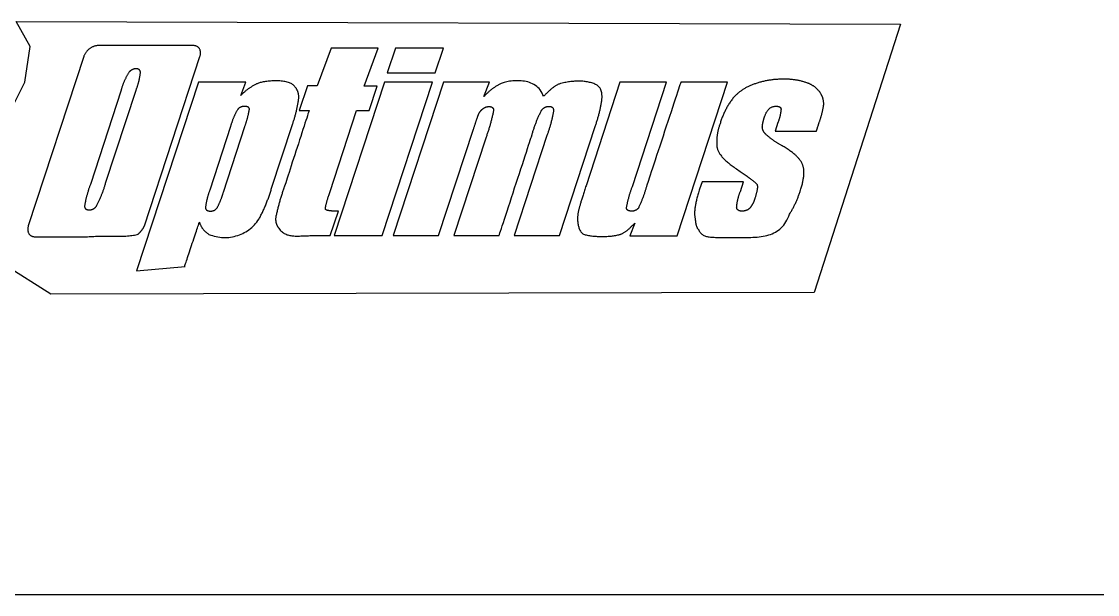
# Model space of a CAD drawing. Extents: x 1 to 453, y -1 to 123.
# Drawn here: x 216.9 to 286.7, y -0.5 to 36.6 of the extents above; entities that cross this region are included whole.
import ezdxf

# ---------------------------------------------------------------- set-up
doc = ezdxf.new("R2010")
doc.units = 0
doc.layers.get('0').update_dxf_attribs({"linetype": 'CONTINUOUS'})

msp = doc.modelspace()

# ---------------------------------------------------------------- linework, layer by layer
at = {"color": 1}
for points in [[(216.595, 36.629), (273.925, 36.468), (268.329, 19.058), (218.852, 18.963), (215.846, 20.865), (213.695, 22.212), (215.222, 24.091), (214.767, 27.943), (217.172, 32.706), (217.508, 35.005), (216.595, 36.635)], [(244.289, 34.904), (241.183, 34.904), (240.654, 33.317), (243.77, 33.317), (244.3, 34.904)], [(243.572, 32.706), (240.466, 32.706), (237.211, 22.752), (240.331, 22.752), (243.585, 32.706)], [(221.233, 22.678)]]:
    msp.add_lwpolyline(points, close=True, dxfattribs=at)
for points in [[(221.897, 35.076), (221.857, 35.072), (221.817, 35.066), (221.777, 35.059), (221.738, 35.051), (221.7, 35.04), (221.662, 35.029), (221.625, 35.016), (221.588, 35.002), (221.552, 34.986), (221.516, 34.97), (221.481, 34.952), (221.447, 34.932), (221.414, 34.912), (221.382, 34.89), (221.35, 34.867), (221.319, 34.843), (221.289, 34.818), (221.26, 34.791), (221.232, 34.764), (221.205, 34.736), (221.18, 34.706), (221.155, 34.676), (221.131, 34.645), (221.108, 34.612), (221.087, 34.579), (221.067, 34.545), (221.048, 34.51), (221.03, 34.474), (221.013, 34.437), (220.998, 34.4), (220.985, 34.362)], [(228.075, 35.076), (221.897, 35.076)], [(228.517, 34.362), (228.529, 34.4), (228.538, 34.437), (228.546, 34.474), (228.551, 34.51), (228.555, 34.546), (228.557, 34.581), (228.557, 34.615), (228.555, 34.648), (228.551, 34.68), (228.545, 34.712), (228.538, 34.743), (228.529, 34.772), (228.519, 34.801), (228.506, 34.828), (228.492, 34.854), (228.477, 34.879), (228.46, 34.903), (228.441, 34.925), (228.421, 34.947), (228.4, 34.966), (228.377, 34.985), (228.352, 35.001), (228.327, 35.017), (228.3, 35.03), (228.271, 35.042), (228.242, 35.052), (228.211, 35.061), (228.179, 35.067), (228.145, 35.072), (228.111, 35.075), (228.075, 35.076)], [(240.056, 34.904), (237.029, 34.904), (236.121, 32.457), (235.476, 32.457), (234.947, 30.869), (235.592, 30.869)], [(236.928, 25.543), (238.667, 30.861), (239.489, 30.861), (240.005, 32.449), (239.159, 32.449), (240.069, 34.899), (240.056, 34.904)], [(220.985, 34.362), (217.391, 23.392)], [(224.927, 23.395), (228.517, 34.362)], [(224.366, 33.571), (224.35, 33.57), (224.334, 33.569), (224.318, 33.568), (224.302, 33.566), (224.286, 33.564), (224.27, 33.561), (224.255, 33.558), (224.239, 33.554), (224.224, 33.551), (224.208, 33.546), (224.193, 33.541), (224.178, 33.536), (224.164, 33.531), (224.149, 33.525), (224.134, 33.518), (224.12, 33.512), (224.106, 33.505), (224.092, 33.497), (224.078, 33.489), (224.065, 33.481), (224.051, 33.472), (224.038, 33.464), (224.025, 33.454), (224.013, 33.445), (224, 33.434), (223.988, 33.424), (223.977, 33.413), (223.965, 33.402), (223.954, 33.391), (223.943, 33.379), (223.932, 33.367)], [(224.657, 33.322), (224.657, 33.338), (224.656, 33.353), (224.654, 33.367), (224.652, 33.382), (224.649, 33.395), (224.646, 33.408), (224.642, 33.421), (224.637, 33.433), (224.632, 33.445), (224.626, 33.456), (224.619, 33.466), (224.612, 33.477), (224.605, 33.486), (224.596, 33.495), (224.588, 33.504), (224.578, 33.512), (224.568, 33.519), (224.557, 33.526), (224.546, 33.533), (224.534, 33.539), (224.522, 33.545), (224.509, 33.549), (224.495, 33.554), (224.481, 33.558), (224.466, 33.561), (224.451, 33.564), (224.435, 33.567), (224.419, 33.568), (224.402, 33.57), (224.384, 33.571), (224.366, 33.571)], [(223.932, 33.367), (223.909, 33.331), (223.887, 33.296), (223.865, 33.26), (223.843, 33.223), (223.821, 33.187), (223.8, 33.15), (223.78, 33.114), (223.76, 33.077), (223.74, 33.039), (223.72, 33.002), (223.701, 32.964), (223.683, 32.926), (223.664, 32.888), (223.646, 32.85), (223.629, 32.812), (223.612, 32.773), (223.595, 32.735), (223.579, 32.696), (223.563, 32.657), (223.547, 32.618), (223.532, 32.578), (223.517, 32.539), (223.503, 32.499), (223.489, 32.459), (223.475, 32.419), (223.462, 32.379), (223.45, 32.339), (223.437, 32.298), (223.425, 32.258), (223.414, 32.217), (223.403, 32.176)], [(224.371, 32.176), (224.385, 32.212), (224.399, 32.248), (224.412, 32.284), (224.425, 32.32), (224.438, 32.356), (224.45, 32.392), (224.462, 32.428), (224.474, 32.464), (224.485, 32.501), (224.496, 32.537), (224.507, 32.574), (224.518, 32.611), (224.528, 32.647), (224.538, 32.684), (224.547, 32.721), (224.556, 32.758), (224.565, 32.795), (224.574, 32.833), (224.582, 32.87), (224.59, 32.907), (224.598, 32.945), (224.605, 32.982), (224.612, 33.02), (224.619, 33.057), (224.625, 33.095), (224.631, 33.133), (224.637, 33.17), (224.643, 33.208), (224.648, 33.246), (224.652, 33.284), (224.657, 33.322)], [(234.563, 32.523), (234.523, 32.557), (234.477, 32.589), (234.426, 32.618), (234.37, 32.644), (234.309, 32.668), (234.244, 32.69), (234.175, 32.709), (234.103, 32.726), (234.027, 32.74), (233.949, 32.753), (233.868, 32.763), (233.785, 32.772), (233.701, 32.778), (233.615, 32.783), (233.529, 32.786), (233.441, 32.787), (233.354, 32.786), (233.267, 32.784), (233.18, 32.78), (233.094, 32.775), (233.01, 32.769), (232.927, 32.761), (232.846, 32.751), (232.767, 32.741), (232.691, 32.729), (232.618, 32.717), (232.549, 32.703), (232.484, 32.688), (232.422, 32.673), (232.366, 32.656), (232.314, 32.639)], [(250.777, 31.769), (250.736, 31.888), (250.688, 31.999), (250.632, 32.101), (250.568, 32.195), (250.498, 32.281), (250.422, 32.359), (250.34, 32.429), (250.253, 32.493), (250.161, 32.549), (250.066, 32.599), (249.966, 32.643), (249.864, 32.681), (249.759, 32.713), (249.652, 32.739), (249.544, 32.76), (249.435, 32.776), (249.325, 32.788), (249.215, 32.795), (249.106, 32.798), (248.998, 32.797), (248.892, 32.793), (248.788, 32.785), (248.687, 32.775), (248.588, 32.761), (248.494, 32.746), (248.404, 32.728), (248.319, 32.708), (248.239, 32.687), (248.164, 32.664), (248.096, 32.64), (248.036, 32.616)], [(266.308, 32.893), (266.247, 32.894), (266.186, 32.893), (266.125, 32.892), (266.064, 32.89), (266.003, 32.887), (265.942, 32.884), (265.881, 32.88), (265.821, 32.875), (265.76, 32.87), (265.7, 32.864), (265.639, 32.857), (265.579, 32.85), (265.518, 32.842), (265.458, 32.833), (265.398, 32.824), (265.338, 32.814), (265.278, 32.803), (265.219, 32.792), (265.159, 32.78), (265.1, 32.767), (265.04, 32.754), (264.981, 32.74), (264.922, 32.725), (264.863, 32.71), (264.804, 32.694), (264.746, 32.677), (264.687, 32.66), (264.629, 32.642), (264.571, 32.623), (264.513, 32.604), (264.456, 32.584)], [(267.895, 32.645), (267.846, 32.662), (267.796, 32.679), (267.747, 32.695), (267.697, 32.71), (267.647, 32.725), (267.596, 32.739), (267.546, 32.753), (267.496, 32.766), (267.445, 32.778), (267.394, 32.79), (267.343, 32.801), (267.292, 32.811), (267.241, 32.821), (267.19, 32.83), (267.139, 32.839), (267.087, 32.847), (267.036, 32.855), (266.984, 32.861), (266.932, 32.868), (266.881, 32.873), (266.829, 32.878), (266.777, 32.883), (266.725, 32.886), (266.673, 32.889), (266.621, 32.892), (266.569, 32.894), (266.517, 32.895), (266.464, 32.895), (266.412, 32.895), (266.36, 32.895), (266.308, 32.893)], [(223.403, 32.176), (221.41, 26.057)], [(222.4, 26.149), (224.371, 32.176)], [(224.371, 32.176), (224.371, 32.176), (224.371, 32.176), (224.371, 32.176), (224.371, 32.176), (224.371, 32.176), (224.371, 32.176), (224.371, 32.176), (224.371, 32.176), (224.371, 32.176), (224.371, 32.176), (224.371, 32.176), (224.371, 32.176), (224.371, 32.176), (224.371, 32.176), (224.371, 32.176), (224.371, 32.176), (224.371, 32.176), (224.371, 32.176), (224.371, 32.176), (224.371, 32.176), (224.371, 32.176), (224.371, 32.176), (224.371, 32.176), (224.371, 32.176), (224.371, 32.176), (224.371, 32.176), (224.371, 32.176), (224.371, 32.176), (224.371, 32.176), (224.371, 32.176), (224.371, 32.176)], [(231.16, 31.846), (231.499, 32.706), (228.419, 32.706), (224.408, 20.469), (227.549, 20.749), (227.536, 20.749)], [(232.314, 32.639), (232.272, 32.621), (232.231, 32.602), (232.189, 32.583), (232.148, 32.563), (232.108, 32.543), (232.067, 32.522), (232.027, 32.501), (231.987, 32.479), (231.948, 32.457), (231.908, 32.434), (231.869, 32.411), (231.831, 32.387), (231.792, 32.363), (231.754, 32.338), (231.717, 32.312), (231.679, 32.287), (231.642, 32.261), (231.605, 32.234), (231.569, 32.207), (231.533, 32.179), (231.497, 32.151), (231.462, 32.123), (231.427, 32.094), (231.392, 32.064), (231.358, 32.034), (231.324, 32.004), (231.291, 31.973), (231.257, 31.942), (231.225, 31.91), (231.192, 31.878), (231.16, 31.846)], [(234.917, 31.647), (234.919, 31.679), (234.921, 31.711), (234.921, 31.743), (234.92, 31.775), (234.918, 31.807), (234.915, 31.838), (234.911, 31.87), (234.907, 31.901), (234.901, 31.932), (234.895, 31.962), (234.887, 31.993), (234.879, 32.023), (234.87, 32.053), (234.86, 32.083), (234.849, 32.112), (234.837, 32.141), (234.825, 32.17), (234.811, 32.198), (234.797, 32.226), (234.782, 32.254), (234.766, 32.281), (234.749, 32.307), (234.732, 32.333), (234.713, 32.359), (234.694, 32.384), (234.674, 32.409), (234.653, 32.433), (234.632, 32.456), (234.61, 32.479), (234.587, 32.501), (234.563, 32.523)], [(247.276, 32.706), (244.297, 32.706), (241.043, 22.752), (243.987, 22.752), (246.244, 29.655)], [(246.922, 31.769), (247.276, 32.706)], [(248.036, 32.616), (247.995, 32.595), (247.954, 32.575), (247.914, 32.554), (247.874, 32.532), (247.834, 32.51), (247.795, 32.487), (247.756, 32.464), (247.717, 32.44), (247.678, 32.416), (247.64, 32.392), (247.602, 32.366), (247.565, 32.341), (247.528, 32.315), (247.491, 32.288), (247.455, 32.261), (247.418, 32.234), (247.383, 32.206), (247.347, 32.178), (247.312, 32.149), (247.278, 32.12), (247.243, 32.09), (247.209, 32.06), (247.176, 32.029), (247.143, 31.998), (247.11, 31.967), (247.077, 31.935), (247.045, 31.902), (247.014, 31.87), (246.983, 31.837), (246.952, 31.803), (246.922, 31.769)], [(251.914, 32.616), (251.875, 32.605), (251.836, 32.593), (251.797, 32.579), (251.758, 32.564), (251.72, 32.547), (251.682, 32.529), (251.644, 32.509), (251.607, 32.488), (251.57, 32.466), (251.533, 32.443), (251.496, 32.418), (251.459, 32.393), (251.423, 32.366), (251.387, 32.339), (251.351, 32.31), (251.315, 32.281), (251.279, 32.25), (251.243, 32.219), (251.207, 32.188), (251.171, 32.155), (251.135, 32.122), (251.1, 32.088), (251.064, 32.054), (251.028, 32.02), (250.993, 31.985), (250.957, 31.949), (250.921, 31.914), (250.885, 31.878), (250.849, 31.842), (250.813, 31.805), (250.777, 31.769)], [(254.221, 32.526), (254.161, 32.555), (254.099, 32.582), (254.036, 32.607), (253.971, 32.631), (253.905, 32.652), (253.838, 32.672), (253.77, 32.689), (253.7, 32.705), (253.63, 32.719), (253.558, 32.731), (253.485, 32.742), (253.412, 32.75), (253.338, 32.757), (253.262, 32.762), (253.186, 32.766), (253.11, 32.768), (253.033, 32.768), (252.955, 32.767), (252.876, 32.764), (252.798, 32.76), (252.718, 32.754), (252.639, 32.746), (252.559, 32.737), (252.478, 32.727), (252.398, 32.715), (252.317, 32.702), (252.237, 32.687), (252.156, 32.671), (252.075, 32.654), (251.995, 32.635), (251.914, 32.616)], [(256.542, 25.938), (258.759, 32.706), (255.735, 32.706), (253.539, 25.99)], [(254.571, 31.605), (254.573, 31.64), (254.574, 31.676), (254.575, 31.711), (254.576, 31.747), (254.575, 31.783), (254.575, 31.818), (254.573, 31.854), (254.571, 31.889), (254.567, 31.924), (254.563, 31.959), (254.559, 31.993), (254.553, 32.027), (254.546, 32.06), (254.538, 32.093), (254.53, 32.126), (254.52, 32.158), (254.509, 32.189), (254.497, 32.219), (254.484, 32.249), (254.47, 32.278), (254.454, 32.306), (254.437, 32.333), (254.419, 32.359), (254.4, 32.384), (254.379, 32.408), (254.356, 32.43), (254.332, 32.452), (254.307, 32.473), (254.28, 32.492), (254.252, 32.509), (254.221, 32.526)], [(256.701, 23.57), (256.373, 22.741), (259.455, 22.741), (262.709, 32.706)], [(259.682, 32.706), (259.676, 32.685), (259.656, 32.626), (259.625, 32.53), (259.582, 32.4), (259.529, 32.239), (259.467, 32.05), (259.396, 31.836), (259.318, 31.598), (259.234, 31.341), (259.143, 31.065), (259.048, 30.775), (258.948, 30.473), (258.846, 30.161), (258.741, 29.843), (258.635, 29.52), (258.529, 29.197), (258.423, 28.874), (258.318, 28.556), (258.215, 28.244), (258.116, 27.942), (258.021, 27.652), (257.93, 27.377), (257.845, 27.119), (257.767, 26.881), (257.697, 26.667), (257.634, 26.478), (257.582, 26.317), (257.539, 26.188), (257.507, 26.092), (257.488, 26.032), (257.481, 26.012)], [(262.709, 32.706), (262.709, 32.706), (259.682, 32.706)], [(264.456, 32.584), (264.406, 32.567), (264.356, 32.549), (264.307, 32.53), (264.258, 32.511), (264.209, 32.49), (264.161, 32.469), (264.113, 32.448), (264.065, 32.425), (264.018, 32.402), (263.972, 32.378), (263.925, 32.353), (263.88, 32.327), (263.834, 32.301), (263.789, 32.274), (263.745, 32.246), (263.701, 32.218), (263.657, 32.188), (263.614, 32.158), (263.571, 32.128), (263.529, 32.097), (263.488, 32.065), (263.447, 32.032), (263.406, 31.999), (263.366, 31.965), (263.326, 31.93), (263.287, 31.895), (263.249, 31.859), (263.211, 31.822), (263.174, 31.785), (263.137, 31.747), (263.101, 31.708)], [(268.744, 31.978), (268.725, 32.008), (268.704, 32.037), (268.683, 32.066), (268.661, 32.094), (268.639, 32.122), (268.616, 32.149), (268.593, 32.176), (268.569, 32.202), (268.545, 32.228), (268.52, 32.253), (268.495, 32.277), (268.469, 32.301), (268.443, 32.325), (268.416, 32.348), (268.388, 32.37), (268.361, 32.392), (268.332, 32.413), (268.304, 32.434), (268.275, 32.454), (268.245, 32.473), (268.215, 32.492), (268.185, 32.51), (268.154, 32.528), (268.123, 32.545), (268.092, 32.561), (268.06, 32.577), (268.027, 32.592), (267.995, 32.606), (267.962, 32.62), (267.929, 32.632), (267.895, 32.645)], [(234.513, 29.962), (234.531, 30.015), (234.549, 30.068), (234.567, 30.121), (234.584, 30.174), (234.601, 30.228), (234.618, 30.281), (234.634, 30.335), (234.65, 30.388), (234.666, 30.442), (234.681, 30.496), (234.696, 30.55), (234.711, 30.604), (234.725, 30.658), (234.739, 30.712), (234.752, 30.767), (234.765, 30.821), (234.778, 30.876), (234.79, 30.93), (234.802, 30.985), (234.814, 31.04), (234.825, 31.095), (234.836, 31.15), (234.847, 31.205), (234.857, 31.26), (234.866, 31.315), (234.876, 31.37), (234.885, 31.425), (234.894, 31.481), (234.902, 31.536), (234.91, 31.592), (234.917, 31.647)], [(254.129, 29.827), (254.149, 29.883), (254.169, 29.938), (254.188, 29.994), (254.207, 30.051), (254.226, 30.107), (254.244, 30.163), (254.262, 30.22), (254.28, 30.276), (254.297, 30.333), (254.313, 30.39), (254.33, 30.446), (254.346, 30.504), (254.361, 30.561), (254.376, 30.618), (254.391, 30.675), (254.405, 30.733), (254.419, 30.79), (254.432, 30.848), (254.446, 30.906), (254.458, 30.963), (254.47, 31.021), (254.482, 31.079), (254.494, 31.137), (254.505, 31.196), (254.515, 31.254), (254.526, 31.312), (254.535, 31.371), (254.545, 31.429), (254.554, 31.488), (254.563, 31.546), (254.571, 31.605)], [(263.101, 31.708), (263.061, 31.657), (263.023, 31.606), (262.985, 31.554), (262.947, 31.502), (262.911, 31.45), (262.875, 31.397), (262.839, 31.343), (262.805, 31.289), (262.771, 31.235), (262.738, 31.18), (262.705, 31.125), (262.673, 31.07), (262.642, 31.014), (262.612, 30.958), (262.582, 30.901), (262.554, 30.844), (262.525, 30.787), (262.498, 30.729), (262.471, 30.671), (262.445, 30.612), (262.42, 30.553), (262.396, 30.494), (262.372, 30.435), (262.349, 30.375), (262.327, 30.315), (262.305, 30.255), (262.284, 30.194), (262.264, 30.133), (262.245, 30.072), (262.227, 30.01), (262.209, 29.949)], [(268.94, 31.213), (268.942, 31.239), (268.943, 31.265), (268.944, 31.291), (268.944, 31.317), (268.943, 31.343), (268.942, 31.369), (268.94, 31.395), (268.938, 31.421), (268.936, 31.447), (268.932, 31.472), (268.929, 31.498), (268.924, 31.523), (268.919, 31.549), (268.914, 31.574), (268.908, 31.599), (268.902, 31.624), (268.895, 31.649), (268.887, 31.674), (268.879, 31.698), (268.871, 31.723), (268.862, 31.747), (268.853, 31.771), (268.843, 31.795), (268.832, 31.819), (268.821, 31.842), (268.809, 31.865), (268.797, 31.888), (268.785, 31.911), (268.772, 31.934), (268.758, 31.956), (268.744, 31.978)], [(230.941, 30.906), (230.922, 30.873), (230.904, 30.84), (230.886, 30.806), (230.868, 30.773), (230.851, 30.739), (230.834, 30.705), (230.817, 30.671), (230.8, 30.637), (230.784, 30.602), (230.768, 30.568), (230.752, 30.533), (230.736, 30.499), (230.721, 30.464), (230.706, 30.429), (230.691, 30.394), (230.677, 30.359), (230.663, 30.323), (230.649, 30.288), (230.635, 30.253), (230.622, 30.217), (230.609, 30.181), (230.596, 30.146), (230.584, 30.11), (230.571, 30.074), (230.559, 30.038), (230.548, 30.001), (230.536, 29.965), (230.525, 29.929), (230.514, 29.892), (230.504, 29.856), (230.494, 29.819)], [(231.404, 31.131), (231.386, 31.132), (231.369, 31.132), (231.351, 31.132), (231.334, 31.131), (231.316, 31.129), (231.299, 31.127), (231.282, 31.124), (231.265, 31.121), (231.248, 31.117), (231.231, 31.112), (231.215, 31.108), (231.199, 31.102), (231.182, 31.096), (231.167, 31.09), (231.151, 31.083), (231.135, 31.075), (231.12, 31.067), (231.105, 31.059), (231.091, 31.05), (231.076, 31.04), (231.062, 31.03), (231.048, 31.02), (231.035, 31.009), (231.022, 30.998), (231.009, 30.986), (230.997, 30.974), (230.985, 30.961), (230.973, 30.948), (230.962, 30.935), (230.951, 30.921), (230.941, 30.906)], [(231.719, 30.938), (231.718, 30.951), (231.717, 30.962), (231.716, 30.974), (231.713, 30.985), (231.71, 30.996), (231.707, 31.006), (231.702, 31.016), (231.698, 31.025), (231.692, 31.034), (231.686, 31.043), (231.679, 31.051), (231.671, 31.059), (231.663, 31.067), (231.654, 31.074), (231.645, 31.08), (231.634, 31.086), (231.624, 31.092), (231.612, 31.098), (231.6, 31.103), (231.587, 31.107), (231.574, 31.111), (231.56, 31.115), (231.545, 31.119), (231.53, 31.122), (231.514, 31.124), (231.497, 31.126), (231.48, 31.128), (231.462, 31.13), (231.443, 31.131), (231.424, 31.131), (231.404, 31.131)], [(231.42, 29.819), (231.433, 29.854), (231.445, 29.889), (231.458, 29.925), (231.47, 29.96), (231.482, 29.995), (231.494, 30.031), (231.506, 30.066), (231.517, 30.102), (231.529, 30.138), (231.54, 30.173), (231.55, 30.209), (231.561, 30.245), (231.571, 30.281), (231.581, 30.317), (231.591, 30.353), (231.601, 30.389), (231.61, 30.426), (231.62, 30.462), (231.629, 30.498), (231.637, 30.535), (231.646, 30.571), (231.654, 30.608), (231.662, 30.644), (231.67, 30.681), (231.678, 30.717), (231.685, 30.754), (231.692, 30.791), (231.699, 30.828), (231.706, 30.864), (231.712, 30.901), (231.719, 30.938)], [(235.592, 30.869), (235.587, 30.854), (235.573, 30.809), (235.549, 30.737), (235.518, 30.639), (235.478, 30.518), (235.432, 30.376), (235.38, 30.214), (235.322, 30.035), (235.259, 29.841), (235.191, 29.634), (235.121, 29.415), (235.047, 29.187), (234.971, 28.953), (234.893, 28.713), (234.814, 28.47), (234.735, 28.226), (234.656, 27.983), (234.579, 27.743), (234.502, 27.508), (234.429, 27.281), (234.358, 27.062), (234.29, 26.855), (234.228, 26.661), (234.169, 26.482), (234.117, 26.32), (234.071, 26.178), (234.032, 26.057), (234, 25.959), (233.977, 25.887), (233.962, 25.842), (233.957, 25.826)], [(246.567, 30.594), (246.573, 30.609), (246.579, 30.623), (246.585, 30.637), (246.591, 30.651), (246.598, 30.665), (246.605, 30.678), (246.612, 30.692), (246.619, 30.705), (246.627, 30.719), (246.635, 30.732), (246.643, 30.745), (246.651, 30.758), (246.659, 30.77), (246.668, 30.783), (246.677, 30.795), (246.686, 30.807), (246.695, 30.819), (246.705, 30.831), (246.715, 30.843), (246.725, 30.855), (246.735, 30.866), (246.745, 30.877), (246.756, 30.888), (246.767, 30.899), (246.778, 30.91), (246.789, 30.92), (246.8, 30.931), (246.812, 30.941), (246.823, 30.951), (246.835, 30.96), (246.848, 30.97)], [(246.848, 30.97), (246.858, 30.979), (246.869, 30.988), (246.881, 30.996), (246.892, 31.005), (246.903, 31.013), (246.915, 31.02), (246.927, 31.028), (246.939, 31.035), (246.951, 31.042), (246.963, 31.049), (246.976, 31.055), (246.988, 31.061), (247.001, 31.067), (247.013, 31.073), (247.026, 31.078), (247.039, 31.083), (247.052, 31.088), (247.066, 31.092), (247.079, 31.096), (247.092, 31.1), (247.106, 31.104), (247.119, 31.107), (247.133, 31.11), (247.147, 31.113), (247.161, 31.115), (247.174, 31.117), (247.188, 31.119), (247.202, 31.121), (247.216, 31.122), (247.23, 31.123), (247.244, 31.123)], [(247.541, 30.832), (247.529, 30.775), (247.516, 30.717), (247.504, 30.659), (247.491, 30.602), (247.478, 30.544), (247.464, 30.487), (247.45, 30.429), (247.436, 30.372), (247.422, 30.315), (247.408, 30.258), (247.393, 30.201), (247.378, 30.144), (247.362, 30.087), (247.347, 30.03), (247.331, 29.973), (247.315, 29.916), (247.298, 29.86), (247.282, 29.803), (247.265, 29.747), (247.248, 29.69), (247.23, 29.634), (247.212, 29.578), (247.194, 29.522), (247.176, 29.466), (247.158, 29.41), (247.139, 29.354), (247.12, 29.298), (247.1, 29.242), (247.081, 29.186), (247.061, 29.131), (247.041, 29.075)], [(247.244, 31.123), (247.265, 31.123), (247.284, 31.122), (247.303, 31.121), (247.322, 31.118), (247.339, 31.116), (247.356, 31.112), (247.372, 31.108), (247.387, 31.104), (247.402, 31.099), (247.416, 31.093), (247.429, 31.087), (247.442, 31.08), (247.454, 31.072), (247.465, 31.064), (247.475, 31.055), (247.485, 31.045), (247.493, 31.035), (247.502, 31.025), (247.509, 31.014), (247.516, 31.002), (247.522, 30.989), (247.527, 30.976), (247.531, 30.963), (247.535, 30.949), (247.538, 30.934), (247.54, 30.918), (247.542, 30.902), (247.543, 30.886), (247.543, 30.869), (247.542, 30.851), (247.541, 30.832)], [(250.023, 29.245), (250.037, 29.298), (250.053, 29.351), (250.068, 29.403), (250.084, 29.456), (250.1, 29.508), (250.116, 29.561), (250.133, 29.613), (250.15, 29.665), (250.168, 29.717), (250.185, 29.769), (250.204, 29.821), (250.222, 29.873), (250.241, 29.925), (250.26, 29.976), (250.279, 30.028), (250.299, 30.079), (250.319, 30.13), (250.339, 30.181), (250.359, 30.232), (250.38, 30.283), (250.402, 30.333), (250.423, 30.384), (250.445, 30.434), (250.467, 30.484), (250.49, 30.535), (250.512, 30.585), (250.536, 30.634), (250.559, 30.684), (250.583, 30.734), (250.607, 30.783), (250.631, 30.832)], [(250.631, 30.832), (250.641, 30.85), (250.652, 30.867), (250.663, 30.883), (250.674, 30.9), (250.686, 30.915), (250.699, 30.931), (250.712, 30.945), (250.726, 30.96), (250.74, 30.973), (250.754, 30.987), (250.769, 30.999), (250.784, 31.012), (250.8, 31.023), (250.816, 31.035), (250.832, 31.045), (250.849, 31.055), (250.866, 31.065), (250.883, 31.074), (250.901, 31.082), (250.919, 31.09), (250.937, 31.097), (250.956, 31.104), (250.974, 31.11), (250.993, 31.115), (251.012, 31.12), (251.032, 31.124), (251.051, 31.127), (251.071, 31.13), (251.091, 31.132), (251.111, 31.133), (251.131, 31.134)], [(251.433, 30.83), (251.424, 30.777), (251.414, 30.725), (251.404, 30.673), (251.394, 30.621), (251.384, 30.569), (251.373, 30.516), (251.362, 30.465), (251.351, 30.413), (251.339, 30.361), (251.327, 30.309), (251.315, 30.257), (251.302, 30.206), (251.289, 30.154), (251.276, 30.103), (251.262, 30.052), (251.249, 30), (251.234, 29.949), (251.22, 29.898), (251.205, 29.847), (251.19, 29.796), (251.175, 29.745), (251.159, 29.694), (251.143, 29.644), (251.127, 29.593), (251.11, 29.543), (251.093, 29.492), (251.076, 29.442), (251.059, 29.392), (251.041, 29.342), (251.023, 29.292), (251.004, 29.242)], [(251.131, 31.134), (251.151, 31.134), (251.171, 31.133), (251.189, 31.131), (251.208, 31.129), (251.225, 31.126), (251.242, 31.123), (251.258, 31.119), (251.273, 31.114), (251.287, 31.108), (251.301, 31.102), (251.314, 31.096), (251.327, 31.089), (251.339, 31.081), (251.35, 31.072), (251.36, 31.063), (251.37, 31.053), (251.379, 31.043), (251.387, 31.032), (251.395, 31.02), (251.402, 31.008), (251.408, 30.995), (251.414, 30.981), (251.419, 30.967), (251.423, 30.952), (251.426, 30.936), (251.429, 30.92), (251.431, 30.903), (251.433, 30.886), (251.433, 30.868), (251.433, 30.849), (251.433, 30.83)], [(265.117, 30.465), (265.128, 30.499), (265.14, 30.532), (265.152, 30.566), (265.165, 30.599), (265.179, 30.632), (265.194, 30.664), (265.209, 30.695), (265.225, 30.727), (265.242, 30.757), (265.259, 30.787), (265.278, 30.816), (265.297, 30.844), (265.317, 30.871), (265.338, 30.898), (265.36, 30.923), (265.383, 30.947), (265.406, 30.97), (265.431, 30.992), (265.457, 31.013), (265.483, 31.032), (265.511, 31.05), (265.54, 31.067), (265.569, 31.082), (265.6, 31.096), (265.632, 31.107), (265.665, 31.118), (265.699, 31.126), (265.734, 31.133), (265.771, 31.138), (265.808, 31.141), (265.847, 31.142)], [(265.847, 31.142), (265.867, 31.142), (265.887, 31.141), (265.905, 31.14), (265.923, 31.139), (265.941, 31.137), (265.958, 31.135), (265.974, 31.132), (265.99, 31.129), (266.005, 31.126), (266.02, 31.122), (266.033, 31.118), (266.047, 31.114), (266.059, 31.109), (266.071, 31.104), (266.083, 31.098), (266.094, 31.092), (266.104, 31.085), (266.113, 31.079), (266.122, 31.072), (266.131, 31.064), (266.138, 31.056), (266.146, 31.048), (266.152, 31.039), (266.158, 31.03), (266.163, 31.021), (266.167, 31.011), (266.171, 31.001), (266.175, 30.99), (266.177, 30.98), (266.179, 30.968), (266.181, 30.957)], [(266.181, 30.957), (266.178, 30.928), (266.175, 30.899), (266.172, 30.87), (266.169, 30.841), (266.165, 30.812), (266.162, 30.783), (266.157, 30.755), (266.153, 30.726), (266.148, 30.697), (266.143, 30.669), (266.138, 30.64), (266.132, 30.611), (266.127, 30.583), (266.12, 30.555), (266.114, 30.526), (266.107, 30.498), (266.1, 30.47), (266.093, 30.442), (266.086, 30.414), (266.078, 30.386), (266.07, 30.358), (266.062, 30.33), (266.053, 30.302), (266.044, 30.275), (266.035, 30.247), (266.025, 30.22), (266.016, 30.192), (266.006, 30.165), (265.996, 30.138), (265.985, 30.111), (265.974, 30.084)], [(268.66, 30.11), (268.672, 30.145), (268.684, 30.179), (268.696, 30.214), (268.708, 30.249), (268.719, 30.284), (268.73, 30.319), (268.741, 30.354), (268.752, 30.389), (268.763, 30.425), (268.773, 30.46), (268.783, 30.495), (268.793, 30.531), (268.803, 30.566), (268.812, 30.602), (268.821, 30.637), (268.83, 30.673), (268.839, 30.709), (268.848, 30.744), (268.856, 30.78), (268.865, 30.816), (268.872, 30.852), (268.88, 30.888), (268.888, 30.924), (268.895, 30.96), (268.902, 30.996), (268.909, 31.032), (268.916, 31.068), (268.922, 31.104), (268.928, 31.141), (268.934, 31.177), (268.94, 31.213)], [(246.244, 29.655), (246.259, 29.701), (246.274, 29.746), (246.288, 29.789), (246.302, 29.832), (246.316, 29.874), (246.33, 29.915), (246.343, 29.954), (246.356, 29.993), (246.368, 30.03), (246.38, 30.067), (246.392, 30.103), (246.404, 30.137), (246.415, 30.17), (246.426, 30.203), (246.437, 30.234), (246.448, 30.265), (246.458, 30.294), (246.468, 30.322), (246.477, 30.349), (246.486, 30.376), (246.495, 30.401), (246.504, 30.425), (246.512, 30.448), (246.52, 30.47), (246.528, 30.491), (246.535, 30.511), (246.542, 30.529), (246.549, 30.547), (246.555, 30.564), (246.561, 30.58), (246.567, 30.594)], [(264.964, 29.795), (264.966, 29.817), (264.968, 29.839), (264.971, 29.862), (264.973, 29.884), (264.976, 29.906), (264.979, 29.928), (264.983, 29.95), (264.986, 29.972), (264.99, 29.993), (264.993, 30.015), (264.997, 30.037), (265.002, 30.059), (265.006, 30.081), (265.011, 30.102), (265.015, 30.124), (265.02, 30.146), (265.026, 30.167), (265.031, 30.189), (265.036, 30.21), (265.042, 30.232), (265.048, 30.253), (265.054, 30.275), (265.06, 30.296), (265.067, 30.317), (265.073, 30.338), (265.08, 30.36), (265.087, 30.381), (265.094, 30.402), (265.102, 30.423), (265.109, 30.444), (265.117, 30.465)], [(265.974, 30.084), (265.797, 29.531), (268.472, 29.531)], [(268.472, 29.531), (268.472, 29.532), (268.474, 29.538), (268.477, 29.546), (268.48, 29.557), (268.485, 29.571), (268.49, 29.587), (268.496, 29.606), (268.503, 29.626), (268.51, 29.649), (268.518, 29.673), (268.526, 29.698), (268.535, 29.724), (268.543, 29.751), (268.552, 29.778), (268.561, 29.806), (268.57, 29.834), (268.579, 29.862), (268.588, 29.89), (268.597, 29.917), (268.606, 29.943), (268.614, 29.968), (268.621, 29.992), (268.629, 30.014), (268.635, 30.035), (268.641, 30.053), (268.647, 30.07), (268.651, 30.084), (268.655, 30.095), (268.658, 30.103), (268.659, 30.108), (268.66, 30.11)], [(230.494, 29.819), (229.152, 25.694)], [(230.031, 25.562), (231.42, 29.83), (231.42, 29.819)], [(233.139, 25.766), (234.513, 29.962)], [(251.004, 29.242), (248.887, 22.749), (251.816, 22.749), (254.129, 29.827)], [(262.209, 29.949), (262.193, 29.904), (262.177, 29.858), (262.162, 29.813), (262.148, 29.768), (262.134, 29.722), (262.121, 29.676), (262.109, 29.63), (262.098, 29.584), (262.087, 29.537), (262.077, 29.491), (262.067, 29.444), (262.059, 29.397), (262.051, 29.351), (262.043, 29.304), (262.037, 29.257), (262.031, 29.209), (262.025, 29.162), (262.021, 29.115), (262.017, 29.067), (262.014, 29.02), (262.012, 28.972), (262.01, 28.925), (262.009, 28.877), (262.009, 28.83), (262.009, 28.782), (262.01, 28.734), (262.012, 28.687), (262.015, 28.639), (262.018, 28.591), (262.022, 28.544), (262.027, 28.496)], [(265.191, 29.324), (265.178, 29.336), (265.165, 29.348), (265.153, 29.36), (265.141, 29.373), (265.129, 29.386), (265.118, 29.399), (265.107, 29.413), (265.097, 29.426), (265.087, 29.44), (265.077, 29.454), (265.067, 29.469), (265.058, 29.484), (265.05, 29.498), (265.041, 29.514), (265.033, 29.529), (265.026, 29.544), (265.019, 29.56), (265.012, 29.576), (265.006, 29.592), (265, 29.608), (264.995, 29.625), (264.989, 29.641), (264.985, 29.658), (264.981, 29.675), (264.977, 29.691), (264.974, 29.709), (264.971, 29.726), (264.968, 29.743), (264.966, 29.76), (264.965, 29.778), (264.964, 29.795)], [(266.249, 28.581), (266.212, 28.6), (266.176, 28.62), (266.139, 28.641), (266.102, 28.661), (266.066, 28.682), (266.03, 28.703), (265.994, 28.724), (265.958, 28.746), (265.923, 28.768), (265.887, 28.791), (265.852, 28.813), (265.817, 28.836), (265.782, 28.859), (265.748, 28.883), (265.713, 28.906), (265.679, 28.93), (265.645, 28.955), (265.611, 28.979), (265.578, 29.004), (265.544, 29.029), (265.511, 29.055), (265.478, 29.081), (265.445, 29.107), (265.413, 29.133), (265.381, 29.159), (265.348, 29.186), (265.317, 29.213), (265.285, 29.241), (265.253, 29.268), (265.222, 29.296), (265.191, 29.324)], [(247.041, 29.075), (244.974, 22.752), (247.906, 22.752)], [(247.906, 22.752), (247.912, 22.772), (247.931, 22.83), (247.961, 22.923), (248.002, 23.048), (248.053, 23.204), (248.113, 23.387), (248.181, 23.596), (248.256, 23.826), (248.337, 24.076), (248.425, 24.343), (248.516, 24.624), (248.612, 24.917), (248.71, 25.22), (248.811, 25.529), (248.913, 25.841), (249.015, 26.155), (249.117, 26.468), (249.218, 26.777), (249.317, 27.079), (249.412, 27.372), (249.504, 27.654), (249.591, 27.921), (249.672, 28.171), (249.747, 28.401), (249.815, 28.609), (249.875, 28.793), (249.926, 28.948), (249.967, 29.074), (249.997, 29.167), (250.016, 29.225), (250.023, 29.245)], [(262.027, 28.496), (262.034, 28.456), (262.043, 28.416), (262.054, 28.376), (262.067, 28.335), (262.082, 28.294), (262.099, 28.253), (262.119, 28.212), (262.14, 28.17), (262.163, 28.128), (262.189, 28.086), (262.217, 28.043), (262.246, 28.001), (262.278, 27.958), (262.312, 27.914), (262.348, 27.871), (262.386, 27.827), (262.426, 27.783), (262.468, 27.738), (262.512, 27.694), (262.559, 27.649), (262.607, 27.604), (262.658, 27.558), (262.71, 27.512), (262.765, 27.466), (262.822, 27.42), (262.881, 27.373), (262.942, 27.326), (263.005, 27.279), (263.07, 27.232), (263.137, 27.184), (263.207, 27.136)], [(267.572, 27.364), (267.557, 27.4), (267.54, 27.437), (267.52, 27.474), (267.5, 27.512), (267.477, 27.549), (267.452, 27.587), (267.426, 27.625), (267.398, 27.663), (267.368, 27.702), (267.336, 27.74), (267.303, 27.779), (267.267, 27.818), (267.23, 27.857), (267.191, 27.896), (267.15, 27.936), (267.108, 27.975), (267.063, 28.015), (267.017, 28.054), (266.969, 28.094), (266.919, 28.134), (266.867, 28.175), (266.814, 28.215), (266.758, 28.255), (266.701, 28.295), (266.642, 28.336), (266.581, 28.377), (266.518, 28.417), (266.454, 28.458), (266.388, 28.499), (266.319, 28.54), (266.249, 28.581)], [(267.443, 25.707), (267.465, 25.777), (267.486, 25.845), (267.506, 25.912), (267.525, 25.979), (267.543, 26.044), (267.559, 26.108), (267.574, 26.171), (267.588, 26.233), (267.601, 26.294), (267.612, 26.354), (267.622, 26.413), (267.631, 26.471), (267.639, 26.527), (267.646, 26.583), (267.651, 26.638), (267.655, 26.691), (267.658, 26.744), (267.66, 26.795), (267.66, 26.845), (267.66, 26.894), (267.658, 26.943), (267.655, 26.99), (267.65, 27.035), (267.645, 27.08), (267.638, 27.124), (267.63, 27.167), (267.621, 27.208), (267.611, 27.249), (267.599, 27.288), (267.586, 27.326), (267.572, 27.364)], [(263.207, 27.136), (263.289, 27.08), (263.369, 27.025), (263.446, 26.972), (263.521, 26.92), (263.593, 26.869), (263.663, 26.821), (263.731, 26.773), (263.796, 26.727), (263.859, 26.683), (263.919, 26.64), (263.977, 26.598), (264.032, 26.558), (264.085, 26.52), (264.135, 26.483), (264.183, 26.447), (264.229, 26.413), (264.272, 26.38), (264.312, 26.349), (264.35, 26.319), (264.386, 26.291), (264.419, 26.264), (264.45, 26.239), (264.478, 26.215), (264.504, 26.193), (264.528, 26.172), (264.549, 26.153), (264.567, 26.135), (264.583, 26.118), (264.597, 26.103), (264.608, 26.09), (264.617, 26.078)], [(221.41, 26.057), (221.394, 26.014), (221.378, 25.971), (221.362, 25.927), (221.346, 25.884), (221.331, 25.841), (221.316, 25.797), (221.301, 25.754), (221.287, 25.71), (221.273, 25.666), (221.259, 25.622), (221.245, 25.578), (221.232, 25.534), (221.219, 25.49), (221.207, 25.446), (221.194, 25.402), (221.182, 25.358), (221.171, 25.313), (221.159, 25.269), (221.148, 25.224), (221.137, 25.179), (221.126, 25.135), (221.116, 25.09), (221.106, 25.045), (221.097, 25), (221.087, 24.955), (221.078, 24.91), (221.069, 24.865), (221.061, 24.819), (221.053, 24.774), (221.045, 24.729), (221.037, 24.683)], [(221.839, 24.718), (221.861, 24.762), (221.883, 24.807), (221.905, 24.851), (221.927, 24.896), (221.948, 24.941), (221.969, 24.986), (221.989, 25.031), (222.01, 25.077), (222.03, 25.122), (222.049, 25.168), (222.069, 25.213), (222.088, 25.259), (222.107, 25.305), (222.126, 25.351), (222.144, 25.397), (222.162, 25.443), (222.18, 25.49), (222.198, 25.536), (222.215, 25.583), (222.232, 25.629), (222.249, 25.676), (222.265, 25.723), (222.281, 25.77), (222.297, 25.817), (222.313, 25.864), (222.328, 25.911), (222.343, 25.959), (222.358, 26.006), (222.372, 26.054), (222.386, 26.101), (222.4, 26.149)], [(233.957, 25.826), (233.936, 25.767), (233.915, 25.707), (233.894, 25.648), (233.874, 25.588), (233.854, 25.528), (233.834, 25.468), (233.814, 25.408), (233.795, 25.348), (233.776, 25.288), (233.757, 25.228), (233.739, 25.168), (233.721, 25.107), (233.703, 25.047), (233.685, 24.986), (233.668, 24.925), (233.651, 24.865), (233.634, 24.804), (233.617, 24.743), (233.601, 24.682), (233.585, 24.621), (233.57, 24.56), (233.554, 24.499), (233.539, 24.438), (233.524, 24.376), (233.51, 24.315), (233.495, 24.253), (233.481, 24.192), (233.467, 24.13), (233.454, 24.069), (233.441, 24.007), (233.428, 23.945)], [(253.539, 25.99), (253.512, 25.908), (253.486, 25.828), (253.461, 25.749), (253.436, 25.672), (253.412, 25.597), (253.388, 25.524), (253.366, 25.452), (253.344, 25.383), (253.323, 25.315), (253.302, 25.249), (253.282, 25.185), (253.263, 25.122), (253.244, 25.061), (253.227, 25.003), (253.209, 24.945), (253.193, 24.89), (253.177, 24.837), (253.162, 24.785), (253.148, 24.735), (253.134, 24.687), (253.121, 24.64), (253.109, 24.596), (253.097, 24.553), (253.086, 24.512), (253.076, 24.472), (253.066, 24.435), (253.057, 24.399), (253.049, 24.365), (253.041, 24.333), (253.034, 24.302), (253.028, 24.273)], [(256.164, 24.559), (256.172, 24.605), (256.18, 24.65), (256.189, 24.695), (256.198, 24.741), (256.208, 24.786), (256.217, 24.831), (256.227, 24.876), (256.237, 24.921), (256.248, 24.966), (256.258, 25.011), (256.269, 25.056), (256.28, 25.101), (256.292, 25.145), (256.303, 25.19), (256.315, 25.235), (256.328, 25.279), (256.34, 25.324), (256.353, 25.368), (256.366, 25.412), (256.379, 25.456), (256.393, 25.501), (256.406, 25.545), (256.42, 25.589), (256.435, 25.633), (256.449, 25.676), (256.464, 25.72), (256.479, 25.764), (256.494, 25.807), (256.51, 25.851), (256.526, 25.894), (256.542, 25.938)], [(257.481, 26.012), (257.468, 25.964), (257.454, 25.916), (257.44, 25.868), (257.425, 25.821), (257.411, 25.773), (257.396, 25.726), (257.381, 25.679), (257.366, 25.631), (257.35, 25.584), (257.335, 25.537), (257.319, 25.49), (257.303, 25.443), (257.286, 25.396), (257.27, 25.349), (257.253, 25.302), (257.236, 25.256), (257.218, 25.209), (257.201, 25.163), (257.183, 25.116), (257.165, 25.07), (257.147, 25.024), (257.128, 24.978), (257.11, 24.932), (257.091, 24.886), (257.072, 24.84), (257.052, 24.794), (257.033, 24.749), (257.013, 24.703), (256.993, 24.658), (256.972, 24.612), (256.952, 24.567)], [(263.543, 25.62), (263.744, 26.247), (261.058, 26.247), (260.9, 25.771)], [(264.617, 26.078), (264.623, 26.065), (264.629, 26.052), (264.634, 26.038), (264.638, 26.022), (264.641, 26.005), (264.644, 25.988), (264.646, 25.969), (264.648, 25.949), (264.648, 25.928), (264.648, 25.906), (264.647, 25.883), (264.646, 25.858), (264.644, 25.833), (264.641, 25.806), (264.637, 25.779), (264.633, 25.75), (264.628, 25.72), (264.623, 25.689), (264.616, 25.657), (264.609, 25.624), (264.602, 25.59), (264.593, 25.554), (264.584, 25.517), (264.575, 25.48), (264.564, 25.441), (264.553, 25.401), (264.541, 25.36), (264.529, 25.317), (264.516, 25.274), (264.502, 25.229), (264.487, 25.183)], [(229.152, 25.694), (229.139, 25.659), (229.125, 25.624), (229.112, 25.589), (229.1, 25.554), (229.087, 25.518), (229.075, 25.483), (229.064, 25.447), (229.052, 25.411), (229.041, 25.376), (229.03, 25.34), (229.02, 25.304), (229.009, 25.268), (229, 25.232), (228.99, 25.195), (228.981, 25.159), (228.972, 25.123), (228.963, 25.086), (228.955, 25.05), (228.947, 25.013), (228.939, 24.977), (228.931, 24.94), (228.924, 24.903), (228.918, 24.866), (228.911, 24.83), (228.905, 24.793), (228.899, 24.756), (228.893, 24.718), (228.888, 24.681), (228.883, 24.644), (228.879, 24.607), (228.874, 24.57)], [(229.628, 24.554), (229.645, 24.585), (229.661, 24.616), (229.677, 24.647), (229.693, 24.679), (229.708, 24.71), (229.723, 24.742), (229.738, 24.773), (229.753, 24.805), (229.768, 24.837), (229.782, 24.869), (229.796, 24.901), (229.81, 24.933), (229.824, 24.966), (229.837, 24.998), (229.85, 25.031), (229.863, 25.063), (229.876, 25.096), (229.889, 25.129), (229.901, 25.161), (229.913, 25.194), (229.925, 25.227), (229.937, 25.26), (229.948, 25.294), (229.959, 25.327), (229.97, 25.36), (229.981, 25.394), (229.991, 25.427), (230.001, 25.461), (230.011, 25.494), (230.021, 25.528), (230.031, 25.562)], [(232.346, 23.834), (232.377, 23.894), (232.409, 23.954), (232.44, 24.014), (232.47, 24.074), (232.5, 24.134), (232.53, 24.195), (232.559, 24.256), (232.588, 24.317), (232.617, 24.378), (232.645, 24.439), (232.673, 24.501), (232.7, 24.562), (232.727, 24.624), (232.753, 24.686), (232.779, 24.748), (232.805, 24.811), (232.83, 24.873), (232.855, 24.936), (232.879, 24.999), (232.903, 25.062), (232.927, 25.125), (232.95, 25.188), (232.973, 25.252), (232.995, 25.316), (233.017, 25.38), (233.038, 25.443), (233.059, 25.508), (233.08, 25.572), (233.1, 25.636), (233.12, 25.701), (233.139, 25.766)], [(236.664, 24.448), (236.66, 24.456), (236.657, 24.466), (236.654, 24.478), (236.653, 24.491), (236.652, 24.506), (236.652, 24.524), (236.653, 24.543), (236.655, 24.563), (236.658, 24.586), (236.661, 24.61), (236.666, 24.637), (236.671, 24.665), (236.677, 24.695), (236.684, 24.726), (236.691, 24.76), (236.7, 24.795), (236.709, 24.832), (236.719, 24.871), (236.73, 24.912), (236.742, 24.955), (236.755, 24.999), (236.769, 25.045), (236.783, 25.093), (236.798, 25.143), (236.814, 25.195), (236.831, 25.249), (236.849, 25.304), (236.868, 25.361), (236.887, 25.42), (236.907, 25.481), (236.928, 25.543)], [(260.9, 25.771), (260.874, 25.691), (260.849, 25.613), (260.825, 25.536), (260.802, 25.46), (260.781, 25.386), (260.76, 25.312), (260.741, 25.241), (260.722, 25.17), (260.705, 25.101), (260.689, 25.033), (260.674, 24.967), (260.66, 24.902), (260.647, 24.838), (260.635, 24.776), (260.624, 24.715), (260.614, 24.655), (260.606, 24.597), (260.598, 24.54), (260.592, 24.484), (260.586, 24.429), (260.582, 24.376), (260.579, 24.325), (260.576, 24.274), (260.575, 24.225), (260.575, 24.177), (260.576, 24.131), (260.579, 24.086), (260.582, 24.042), (260.586, 24), (260.591, 23.959), (260.598, 23.919)], [(263.302, 24.58), (263.305, 24.615), (263.308, 24.649), (263.311, 24.684), (263.315, 24.718), (263.319, 24.752), (263.323, 24.787), (263.328, 24.821), (263.333, 24.855), (263.339, 24.889), (263.344, 24.923), (263.35, 24.957), (263.357, 24.991), (263.364, 25.025), (263.371, 25.059), (263.378, 25.093), (263.386, 25.126), (263.394, 25.16), (263.403, 25.193), (263.411, 25.227), (263.42, 25.26), (263.43, 25.293), (263.44, 25.326), (263.45, 25.359), (263.46, 25.392), (263.471, 25.425), (263.482, 25.458), (263.494, 25.491), (263.505, 25.523), (263.518, 25.556), (263.53, 25.588), (263.543, 25.62)], [(264.487, 25.183), (264.481, 25.159), (264.474, 25.135), (264.466, 25.111), (264.459, 25.087), (264.451, 25.063), (264.442, 25.04), (264.434, 25.016), (264.425, 24.993), (264.415, 24.97), (264.406, 24.947), (264.395, 24.924), (264.385, 24.901), (264.374, 24.879), (264.363, 24.856), (264.352, 24.834), (264.34, 24.812), (264.328, 24.79), (264.316, 24.768), (264.303, 24.747), (264.29, 24.725), (264.277, 24.704), (264.264, 24.683), (264.25, 24.662), (264.235, 24.642), (264.221, 24.621), (264.206, 24.601), (264.191, 24.581), (264.176, 24.561), (264.16, 24.542), (264.144, 24.523), (264.127, 24.503)], [(266.736, 24.152), (266.765, 24.199), (266.794, 24.246), (266.822, 24.294), (266.85, 24.342), (266.877, 24.39), (266.904, 24.438), (266.931, 24.486), (266.957, 24.535), (266.983, 24.584), (267.008, 24.633), (267.033, 24.682), (267.057, 24.732), (267.081, 24.781), (267.105, 24.831), (267.128, 24.882), (267.151, 24.932), (267.174, 24.982), (267.196, 25.033), (267.217, 25.084), (267.238, 25.135), (267.259, 25.186), (267.279, 25.237), (267.299, 25.289), (267.319, 25.341), (267.338, 25.393), (267.356, 25.445), (267.374, 25.497), (267.392, 25.549), (267.409, 25.602), (267.426, 25.654), (267.443, 25.707)], [(221.037, 24.683), (221.038, 24.667), (221.039, 24.65), (221.04, 24.634), (221.042, 24.619), (221.045, 24.605), (221.049, 24.591), (221.053, 24.577), (221.058, 24.564), (221.063, 24.552), (221.069, 24.54), (221.075, 24.529), (221.083, 24.518), (221.09, 24.508), (221.099, 24.498), (221.108, 24.489), (221.118, 24.48), (221.128, 24.472), (221.139, 24.465), (221.151, 24.458), (221.163, 24.452), (221.176, 24.446), (221.189, 24.441), (221.203, 24.436), (221.218, 24.432), (221.234, 24.429), (221.25, 24.426), (221.266, 24.423), (221.283, 24.421), (221.301, 24.42), (221.32, 24.419), (221.339, 24.419)], [(221.339, 24.419), (221.359, 24.419), (221.379, 24.42), (221.399, 24.422), (221.419, 24.424), (221.439, 24.427), (221.458, 24.431), (221.477, 24.435), (221.496, 24.441), (221.515, 24.446), (221.534, 24.453), (221.552, 24.46), (221.57, 24.467), (221.588, 24.475), (221.605, 24.484), (221.622, 24.494), (221.639, 24.504), (221.655, 24.514), (221.671, 24.526), (221.687, 24.537), (221.702, 24.549), (221.717, 24.562), (221.732, 24.576), (221.746, 24.589), (221.759, 24.604), (221.772, 24.619), (221.785, 24.634), (221.797, 24.65), (221.808, 24.666), (221.819, 24.683), (221.829, 24.7), (221.839, 24.718)], [(228.874, 24.57), (228.875, 24.555), (228.876, 24.541), (228.878, 24.528), (228.88, 24.515), (228.884, 24.503), (228.887, 24.491), (228.892, 24.479), (228.898, 24.468), (228.904, 24.458), (228.91, 24.448), (228.918, 24.438), (228.926, 24.429), (228.934, 24.42), (228.944, 24.412), (228.954, 24.404), (228.964, 24.397), (228.976, 24.39), (228.988, 24.384), (229, 24.378), (229.013, 24.373), (229.027, 24.368), (229.041, 24.364), (229.056, 24.36), (229.071, 24.356), (229.087, 24.353), (229.104, 24.351), (229.121, 24.348), (229.138, 24.347), (229.157, 24.346), (229.175, 24.345), (229.195, 24.345)], [(229.195, 24.345), (229.211, 24.344), (229.228, 24.344), (229.244, 24.344), (229.26, 24.345), (229.277, 24.346), (229.293, 24.348), (229.309, 24.351), (229.325, 24.354), (229.341, 24.357), (229.356, 24.361), (229.372, 24.366), (229.387, 24.371), (229.402, 24.376), (229.417, 24.382), (229.432, 24.389), (229.446, 24.396), (229.46, 24.403), (229.474, 24.411), (229.488, 24.419), (229.502, 24.428), (229.515, 24.438), (229.528, 24.447), (229.54, 24.457), (229.553, 24.468), (229.564, 24.479), (229.576, 24.491), (229.587, 24.502), (229.598, 24.515), (229.609, 24.527), (229.619, 24.54), (229.628, 24.554)], [(237.489, 24.337), (237.441, 24.337), (237.394, 24.337), (237.349, 24.338), (237.305, 24.339), (237.263, 24.34), (237.222, 24.341), (237.183, 24.342), (237.144, 24.344), (237.108, 24.346), (237.073, 24.348), (237.039, 24.351), (237.006, 24.353), (236.976, 24.356), (236.946, 24.359), (236.918, 24.363), (236.891, 24.366), (236.866, 24.37), (236.842, 24.374), (236.82, 24.379), (236.799, 24.383), (236.78, 24.388), (236.762, 24.393), (236.745, 24.398), (236.73, 24.403), (236.716, 24.409), (236.704, 24.415), (236.693, 24.421), (236.683, 24.427), (236.675, 24.434), (236.669, 24.441), (236.664, 24.448)], [(256.478, 24.342), (256.458, 24.342), (256.439, 24.343), (256.421, 24.344), (256.403, 24.346), (256.385, 24.348), (256.369, 24.35), (256.353, 24.353), (256.337, 24.356), (256.322, 24.36), (256.308, 24.364), (256.295, 24.369), (256.282, 24.374), (256.27, 24.38), (256.259, 24.386), (256.248, 24.393), (256.238, 24.4), (256.228, 24.407), (256.219, 24.415), (256.211, 24.423), (256.203, 24.432), (256.196, 24.441), (256.19, 24.451), (256.185, 24.461), (256.18, 24.472), (256.175, 24.483), (256.172, 24.494), (256.169, 24.506), (256.166, 24.519), (256.165, 24.532), (256.164, 24.545), (256.164, 24.559)], [(256.952, 24.567), (256.942, 24.552), (256.931, 24.538), (256.92, 24.523), (256.908, 24.51), (256.896, 24.497), (256.883, 24.484), (256.87, 24.472), (256.857, 24.46), (256.843, 24.449), (256.829, 24.438), (256.815, 24.428), (256.8, 24.418), (256.785, 24.409), (256.77, 24.401), (256.754, 24.393), (256.738, 24.385), (256.722, 24.378), (256.706, 24.372), (256.689, 24.366), (256.673, 24.36), (256.656, 24.356), (256.638, 24.352), (256.621, 24.348), (256.604, 24.345), (256.586, 24.343), (256.568, 24.341), (256.55, 24.34), (256.533, 24.34), (256.515, 24.34), (256.496, 24.341), (256.478, 24.342)], [(263.625, 24.342), (263.606, 24.342), (263.588, 24.343), (263.57, 24.344), (263.553, 24.346), (263.536, 24.348), (263.52, 24.351), (263.504, 24.355), (263.49, 24.358), (263.475, 24.363), (263.461, 24.367), (263.448, 24.373), (263.436, 24.379), (263.424, 24.385), (263.412, 24.392), (263.401, 24.399), (263.391, 24.407), (263.381, 24.415), (263.372, 24.424), (263.363, 24.433), (263.355, 24.442), (263.347, 24.453), (263.34, 24.463), (263.334, 24.474), (263.328, 24.486), (263.323, 24.498), (263.318, 24.511), (263.314, 24.524), (263.31, 24.537), (263.307, 24.551), (263.304, 24.565), (263.302, 24.58)], [(264.127, 24.503), (264.114, 24.493), (264.1, 24.482), (264.085, 24.472), (264.071, 24.462), (264.056, 24.452), (264.041, 24.443), (264.026, 24.434), (264.011, 24.426), (263.996, 24.418), (263.98, 24.41), (263.964, 24.403), (263.948, 24.396), (263.932, 24.39), (263.916, 24.384), (263.9, 24.378), (263.883, 24.373), (263.866, 24.368), (263.85, 24.363), (263.833, 24.359), (263.816, 24.355), (263.799, 24.352), (263.782, 24.349), (263.765, 24.347), (263.747, 24.345), (263.73, 24.343), (263.712, 24.342), (263.695, 24.341), (263.677, 24.341), (263.66, 24.341), (263.642, 24.341), (263.625, 24.342)], [(229.099, 22.834), (229.214, 22.789), (229.33, 22.749), (229.447, 22.715), (229.564, 22.687), (229.682, 22.664), (229.8, 22.647), (229.918, 22.635), (230.037, 22.628), (230.155, 22.627), (230.272, 22.631), (230.389, 22.64), (230.505, 22.654), (230.621, 22.674), (230.735, 22.698), (230.848, 22.728), (230.96, 22.762), (231.07, 22.801), (231.178, 22.845), (231.284, 22.894), (231.389, 22.948), (231.491, 23.006), (231.59, 23.069), (231.687, 23.137), (231.781, 23.208), (231.872, 23.285), (231.96, 23.366), (232.044, 23.451), (232.125, 23.54), (232.203, 23.634), (232.276, 23.732), (232.346, 23.834)], [(233.428, 23.945), (233.425, 23.921), (233.423, 23.896), (233.421, 23.872), (233.42, 23.847), (233.419, 23.823), (233.42, 23.798), (233.42, 23.774), (233.422, 23.75), (233.424, 23.725), (233.427, 23.701), (233.43, 23.677), (233.434, 23.653), (233.438, 23.629), (233.443, 23.606), (233.449, 23.582), (233.455, 23.559), (233.462, 23.535), (233.469, 23.512), (233.477, 23.489), (233.486, 23.467), (233.495, 23.444), (233.505, 23.422), (233.515, 23.4), (233.526, 23.378), (233.538, 23.357), (233.55, 23.335), (233.562, 23.314), (233.576, 23.294), (233.589, 23.273), (233.604, 23.253), (233.618, 23.233)], [(235.735, 22.749), (236.96, 22.749), (237.489, 24.337)], [(253.028, 24.273), (253.021, 24.233), (253.014, 24.189), (253.007, 24.143), (253.002, 24.095), (252.998, 24.044), (252.994, 23.991), (252.992, 23.936), (252.991, 23.881), (252.991, 23.824), (252.993, 23.766), (252.996, 23.707), (253, 23.648), (253.006, 23.589), (253.014, 23.531), (253.023, 23.472), (253.035, 23.414), (253.048, 23.358), (253.063, 23.302), (253.08, 23.248), (253.1, 23.196), (253.121, 23.145), (253.145, 23.097), (253.172, 23.051), (253.2, 23.008), (253.232, 22.968), (253.266, 22.932), (253.302, 22.899), (253.342, 22.87), (253.384, 22.845), (253.43, 22.824), (253.478, 22.808)], [(260.598, 23.919), (260.603, 23.891), (260.607, 23.862), (260.611, 23.834), (260.615, 23.806), (260.619, 23.778), (260.622, 23.75), (260.625, 23.723), (260.629, 23.695), (260.632, 23.667), (260.635, 23.64), (260.639, 23.612), (260.643, 23.585), (260.647, 23.558), (260.652, 23.53), (260.657, 23.504), (260.663, 23.477), (260.669, 23.45), (260.676, 23.424), (260.684, 23.398), (260.692, 23.372), (260.702, 23.346), (260.712, 23.32), (260.724, 23.295), (260.737, 23.27), (260.75, 23.245), (260.766, 23.22), (260.782, 23.196), (260.8, 23.172), (260.819, 23.148), (260.84, 23.124), (260.863, 23.101)], [(263.297, 22.63), (263.455, 22.629), (263.612, 22.628), (263.765, 22.628), (263.916, 22.629), (264.064, 22.631), (264.21, 22.635), (264.352, 22.641), (264.492, 22.65), (264.628, 22.661), (264.762, 22.674), (264.892, 22.691), (265.019, 22.712), (265.143, 22.736), (265.264, 22.764), (265.381, 22.796), (265.495, 22.834), (265.605, 22.876), (265.711, 22.923), (265.814, 22.976), (265.913, 23.035), (266.008, 23.1), (266.099, 23.171), (266.187, 23.249), (266.27, 23.334), (266.35, 23.427), (266.425, 23.527), (266.496, 23.635), (266.562, 23.751), (266.625, 23.876), (266.683, 24.009), (266.736, 24.152)], [(217.391, 23.392), (217.38, 23.354), (217.37, 23.317), (217.363, 23.28), (217.357, 23.244), (217.354, 23.208), (217.352, 23.173), (217.352, 23.139), (217.354, 23.106), (217.358, 23.074), (217.363, 23.042), (217.371, 23.012), (217.379, 22.982), (217.39, 22.954), (217.402, 22.926), (217.416, 22.9), (217.432, 22.875), (217.449, 22.851), (217.467, 22.829), (217.487, 22.808), (217.509, 22.788), (217.532, 22.77), (217.556, 22.753), (217.582, 22.738), (217.609, 22.724), (217.637, 22.712), (217.667, 22.702), (217.698, 22.693), (217.73, 22.687), (217.763, 22.682), (217.798, 22.679), (217.833, 22.678)], [(224.503, 22.845), (224.52, 22.86), (224.537, 22.875), (224.553, 22.891), (224.569, 22.906), (224.585, 22.922), (224.601, 22.939), (224.616, 22.955), (224.632, 22.971), (224.647, 22.988), (224.662, 23.005), (224.676, 23.022), (224.691, 23.039), (224.705, 23.056), (224.719, 23.074), (224.733, 23.091), (224.747, 23.109), (224.761, 23.127), (224.774, 23.145), (224.787, 23.164), (224.8, 23.182), (224.812, 23.201), (224.825, 23.22), (224.837, 23.238), (224.849, 23.258), (224.861, 23.277), (224.872, 23.296), (224.884, 23.316), (224.895, 23.335), (224.906, 23.355), (224.916, 23.375), (224.927, 23.395)], [(227.517, 20.749), (227.52, 20.758), (227.529, 20.783), (227.542, 20.825), (227.561, 20.88), (227.584, 20.95), (227.611, 21.031), (227.642, 21.123), (227.676, 21.225), (227.713, 21.336), (227.752, 21.454), (227.794, 21.579), (227.837, 21.709), (227.882, 21.843), (227.928, 21.98), (227.974, 22.119), (228.021, 22.258), (228.067, 22.397), (228.112, 22.534), (228.157, 22.668), (228.201, 22.798), (228.242, 22.922), (228.282, 23.041), (228.319, 23.152), (228.353, 23.254), (228.383, 23.346), (228.411, 23.427), (228.434, 23.496), (228.452, 23.552), (228.466, 23.593), (228.475, 23.619), (228.478, 23.628)], [(228.478, 23.628), (228.488, 23.596), (228.499, 23.564), (228.511, 23.533), (228.523, 23.502), (228.536, 23.471), (228.55, 23.441), (228.565, 23.411), (228.58, 23.381), (228.596, 23.352), (228.612, 23.324), (228.63, 23.295), (228.647, 23.267), (228.666, 23.24), (228.685, 23.213), (228.705, 23.186), (228.725, 23.16), (228.746, 23.135), (228.768, 23.11), (228.79, 23.085), (228.813, 23.061), (228.836, 23.038), (228.86, 23.015), (228.885, 22.992), (228.91, 22.97), (228.935, 22.949), (228.961, 22.928), (228.988, 22.908), (229.015, 22.889), (229.043, 22.87), (229.071, 22.852), (229.099, 22.834)], [(233.618, 23.233), (233.667, 23.17), (233.716, 23.113), (233.767, 23.06), (233.819, 23.012), (233.872, 22.968), (233.926, 22.929), (233.981, 22.894), (234.038, 22.864), (234.096, 22.836), (234.155, 22.813), (234.216, 22.793), (234.278, 22.775), (234.341, 22.761), (234.406, 22.749), (234.472, 22.74), (234.539, 22.733), (234.608, 22.728), (234.678, 22.725), (234.75, 22.723), (234.823, 22.723), (234.898, 22.724), (234.974, 22.726), (235.052, 22.729), (235.132, 22.732), (235.213, 22.735), (235.296, 22.739), (235.38, 22.742), (235.466, 22.745), (235.554, 22.747), (235.644, 22.749), (235.735, 22.749)], [(255.674, 22.808), (255.712, 22.818), (255.749, 22.83), (255.786, 22.843), (255.822, 22.857), (255.858, 22.873), (255.893, 22.89), (255.928, 22.908), (255.963, 22.927), (255.998, 22.947), (256.032, 22.968), (256.066, 22.99), (256.099, 23.013), (256.132, 23.037), (256.165, 23.062), (256.198, 23.087), (256.23, 23.113), (256.263, 23.14), (256.295, 23.168), (256.326, 23.196), (256.358, 23.225), (256.39, 23.255), (256.421, 23.285), (256.452, 23.315), (256.484, 23.346), (256.515, 23.377), (256.546, 23.409), (256.577, 23.44), (256.608, 23.472), (256.639, 23.505), (256.67, 23.537), (256.701, 23.57)], [(260.863, 23.101), (260.849, 23.096)], [(260.849, 23.096), (260.879, 23.045), (260.91, 22.997), (260.942, 22.954), (260.977, 22.914), (261.013, 22.877), (261.052, 22.844), (261.093, 22.814), (261.136, 22.787), (261.183, 22.762), (261.232, 22.741), (261.285, 22.722), (261.34, 22.705), (261.4, 22.69), (261.463, 22.678), (261.53, 22.667), (261.601, 22.658), (261.677, 22.651), (261.757, 22.645), (261.841, 22.641), (261.931, 22.637), (262.026, 22.635), (262.126, 22.633), (262.231, 22.632), (262.343, 22.632), (262.46, 22.632), (262.583, 22.632), (262.712, 22.632), (262.848, 22.632), (262.991, 22.632), (263.14, 22.631), (263.297, 22.63)], [(217.833, 22.678), (221.233, 22.678)], [(221.233, 22.678), (221.329, 22.686), (221.428, 22.693), (221.531, 22.698), (221.637, 22.703), (221.745, 22.706), (221.857, 22.708), (221.97, 22.71), (222.085, 22.71), (222.202, 22.711), (222.32, 22.711), (222.439, 22.71), (222.559, 22.71), (222.678, 22.709), (222.798, 22.709), (222.917, 22.709), (223.036, 22.709), (223.153, 22.709), (223.269, 22.711), (223.383, 22.713), (223.496, 22.716), (223.606, 22.72), (223.713, 22.725), (223.817, 22.731), (223.918, 22.739), (224.015, 22.749), (224.108, 22.76), (224.197, 22.773), (224.282, 22.787), (224.361, 22.804), (224.435, 22.823), (224.503, 22.845)], [(253.478, 22.808), (253.548, 22.793), (253.618, 22.78), (253.689, 22.767), (253.759, 22.756), (253.83, 22.745), (253.901, 22.736), (253.972, 22.727), (254.042, 22.719), (254.113, 22.713), (254.185, 22.707), (254.256, 22.702), (254.327, 22.698), (254.398, 22.695), (254.469, 22.693), (254.54, 22.692), (254.612, 22.692), (254.683, 22.693), (254.754, 22.695), (254.825, 22.698), (254.896, 22.702), (254.967, 22.707), (255.039, 22.713), (255.11, 22.719), (255.18, 22.727), (255.251, 22.736), (255.322, 22.745), (255.393, 22.756), (255.463, 22.767), (255.534, 22.78), (255.604, 22.793), (255.674, 22.808)], [(227.536, 20.749), (227.517, 20.749)], [(0.517, -0.517), (453.178, -0.517)]]:
    msp.add_lwpolyline(points, dxfattribs=at)

doc.saveas('drawing.dxf')
